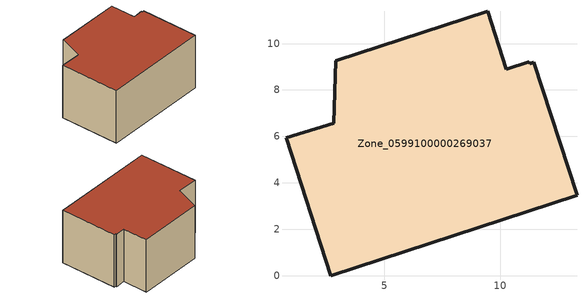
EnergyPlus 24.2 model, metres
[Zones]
Zone_0599100000269037
 floor ground (C_G): 2.92,9.26 9.45,11.38 10.25,8.9 11.24,9.22 11.27,9.13 11.44,9.18 13.3,3.46 2.69,0 0.77,5.95 2.81,6.57 z3.27
 wall outside (C_F): 0.77,5.95 2.69,0 13.3,3.46 11.44,9.18 11.27,9.13 11.24,9.22 10.25,8.9 9.45,11.38 2.92,9.26 2.81,6.57 0.77,5.95 z3.27:9.01
 roof outside (C_R): 9.45,11.38 2.92,9.26 2.81,6.57 0.77,5.95 2.69,0 13.3,3.46 11.44,9.18 11.27,9.13 11.24,9.22 10.25,8.9 z9.01
[BUILDING]
Pand.0599100000269037: North Axis=0; Terrain=City; Loads Convergence Tolerance Value=0.04; Temperature Convergence Tolerance Value=0.4; Solar Distribution=FullExterior; Maximum Number of Warmup Days=25; Minimum Number of Warmup Days=1
[Site:Location]
Rotterdam.The.Hague.AP_ZH_NLD Design_Conditions: Latitude=51.96; Longitude=4.45; Time Zone=1; Elevation=-4.5
[SITE:GROUNDTEMPERATURE:BUILDINGSURFACE]
18, 18, 18, 18, 18, 18, 18, 18, 18, 18, 18, 18
[MATERIAL] Thermal Absorptance=0.9; Solar Absorptance=0.7; Visible Absorptance=0.7
Name | Roughness | Thickness | Conductivity | Density | Specific Heat
G.TC.1946-1964 | MediumSmooth | 0.15 | 1 | 540 | 1210
F.TC.1946-1964 | Rough | 0.3 | 0.857143 | 1920 | 840
R.TC.1946-1964 | MediumRough | 0.2 | 0.235294 | 1500 | 1000
[CONSTRUCTION]
C_G: G.TC.1946-1964
C_F: F.TC.1946-1964
C_R: R.TC.1946-1964
[ZONE]
Zone_0599100000269037: Type=1; Multiplier=1; Ceiling Height=Autocalculate; Volume=Autocalculate; Floor Area=autocalculate; Part of Total Floor Area=Yes
[ZONEINFILTRATION:DESIGNFLOWRATE]
Infil_Zone_0599100000269037: Zone or ZoneList or Space or SpaceList=Zone_0599100000269037; Schedule=AlwaysOn; Design Flow Rate Calculation Method=Flow/Area; Flow Rate per Floor Area=0.003; Constant Term Coefficient=1; Temperature Term Coefficient=0; Velocity Term Coefficient=0; Velocity Squared Term Coefficient=0
[HVACTEMPLATE:ZONE:IDEALLOADSAIRSYSTEM]
Zone_0599100000269037: Maximum Heating Supply Air Temperature=50; Minimum Cooling Supply Air Temperature=13; Maximum Heating Supply Air Humidity Ratio=0.0156; Minimum Cooling Supply Air Humidity Ratio=0.0077; Heating Limit=NoLimit; Cooling Limit=NoLimit; Dehumidification Control Type=ConstantSensibleHeatRatio; Cooling Sensible Heat Ratio=0.7; Dehumidification Setpoint=60; Humidification Control Type=None; Humidification Setpoint=30; Outdoor Air Method=None; Outdoor Air Flow Rate per Person=0.00944; Outdoor Air Flow Rate per Zone Floor Area=0; Outdoor Air Flow Rate per Zone=0; Demand Controlled Ventilation Type=None; Outdoor Air Economizer Type=NoEconomizer; Heat Recovery Type=None; Sensible Heat Recovery Effectiveness=0.7; Latent Heat Recovery Effectiveness=0.65
[ZONECONTROL:THERMOSTAT]
ThermostatControl_Zone_0599100000269037: Zone or ZoneList=Zone_0599100000269037; Control Type Schedule=DualSetpointControlType; Control 1=Thermostat_Zone_0599100000269037; Temperature Difference Between Cutout And Setpoint=0
[THERMOSTATSETPOINT:DUALSETPOINT]
Thermostat_Zone_0599100000269037: Heating Setpoint Temperature Schedule=HeatingSetpoint_Zone_0599100000269037; Cooling Setpoint Temperature Schedule=CoolingSetpoint_Zone_0599100000269037
[SCHEDULE:COMPACT]
HeatingSetpoint_Zone_0599100000269037: Through: 12/31, For: AllDays, Until: 24:00, 21
CoolingSetpoint_Zone_0599100000269037: Through: 12/31, For: AllDays, Until: 24:00, 24
DualSetpointControlType: Through: 12/31, For: AllDays, Until: 24:00, 4
AlwaysOn: Through: 12/31, For: AllDays, Until: 24:00, 1
